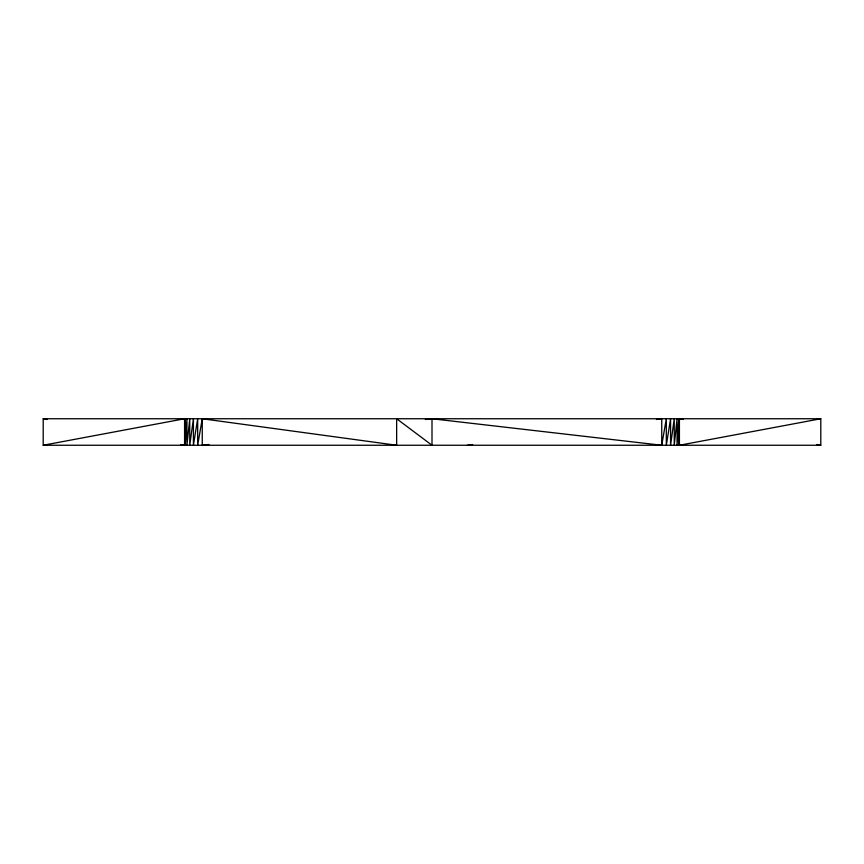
<?xml version="1.0" encoding="UTF-8"?>
<svg xmlns="http://www.w3.org/2000/svg" width="864" height="864" viewBox="0 0 864 864"><rect width="100%" height="100%" fill="white"/><g stroke="black" fill="none" stroke-linecap="round" stroke-linejoin="round"><path stroke-width="1.3" d="M180.619 444.506L184.583 445.252L185.188 418.748L185.188 445.252L186.948 418.748L186.948 445.252L189.756 418.748L189.756 445.252L193.417 418.748L193.417 445.252L197.683 418.748L197.683 445.252L202.252 418.748L396.652 445.252L396.652 418.748L432 445.252L432 418.748L425.326 419.515M683.381 419.494L679.417 418.748L678.812 445.252L678.812 418.748L677.052 445.252L677.052 418.748L674.244 445.252L674.244 418.748L670.583 445.252L670.583 418.748L666.317 445.252L666.317 418.748L661.748 445.252L432 418.748M43.2 445.252L820.8 445.252L820.8 418.748L43.2 418.748L43.2 445.252L184.583 418.748L184.583 445.252M820.8 418.748L679.417 445.252L679.417 418.748M467.348 445.252L472.673 444.528M656.424 419.472L661.748 418.748L661.748 445.252M208.937 444.485L202.252 445.252L202.252 418.748M816.836 444.506L820.8 445.252M43.2 418.748L47.164 419.494"/></g></svg>
